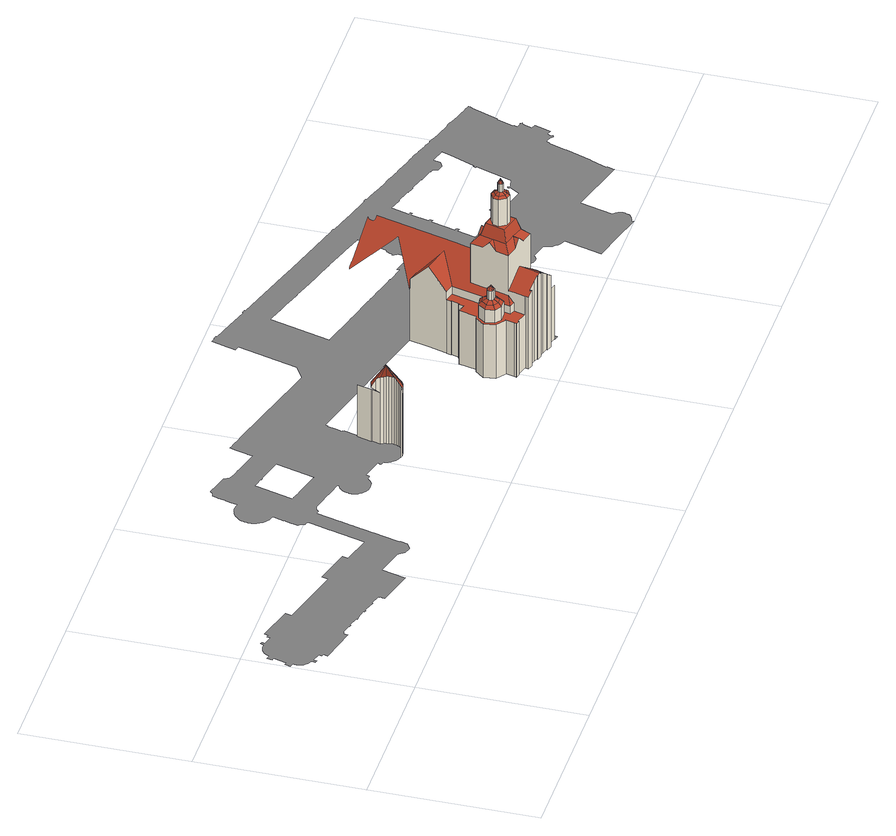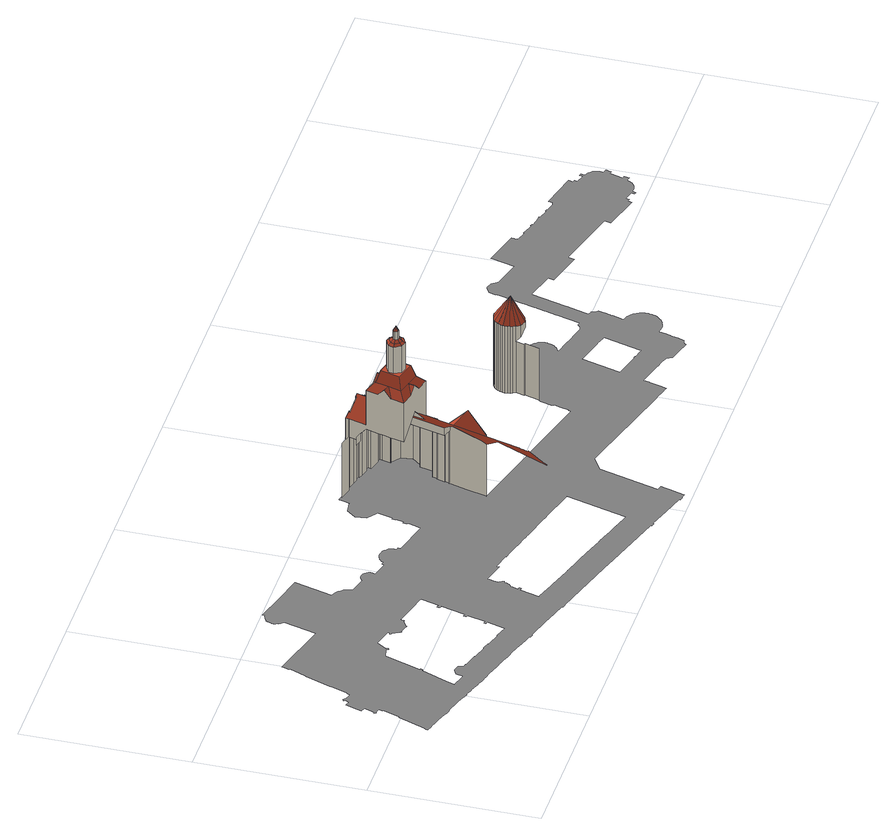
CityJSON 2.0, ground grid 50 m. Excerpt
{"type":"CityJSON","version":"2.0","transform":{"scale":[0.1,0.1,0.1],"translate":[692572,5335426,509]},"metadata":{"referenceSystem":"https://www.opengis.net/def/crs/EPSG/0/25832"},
"CityObjects":{
"building1":{"type":"Building","attributes":{"name":"Bayerisches Nationalmuseum","Gemeindeschluessel":"09162000","HoeheDach":"565.770","HoeheGrund":"509.180","Methode":"2000","NiedrigsteTraufeDesGebaeudes":"517.488","Geometrietyp2DReferenz":"3000","function":"31001_3000","roofType":"3200","measuredHeight":56.59,"storeysAboveGround":2},"geometry":[{"type":"MultiSurface","lod":"2","boundaries":[[[0,1,2,3]],[[4,5,6,7,1,0]],[[8,9,6,5]],[[7,6,9,10,11]],[[8,12,13,14,10,9]],[[10,14,15,16,11]],[[11,17,18]],[[19,15,14,13]],[[18,17,20]],[[19,21,22,23,16,15]],[[24,17,11]],[[16,23,25,26,27,11]],[[28,25,23,22]],[[29,26,25,28]],[[27,30,31,32,11]],[[20,17,24,33]],[[34,35,24,11]],[[29,36,37,30,27,26]],[[32,38,39,40,11]],[[40,41,42,43,34,11]],[[44,31,30,37]],[[33,24,35,45]],[[31,44,46,47,38,32]],[[48,43,42,49]],[[50,39,38,47]],[[49,42,41,51]],[[39,50,52,51,41,40]],[[48,53,54,55,45,35,34,43]],[[56,57,55,54]],[[58,59,57,56]],[[60,61,62,63,64,65,66,67,68,69,70,71,72,73,74,75,76,77,78,79,80,81,82,83,84,85,86,87,88,89,90,91,92,93,94,95,96,97,98,99,100,101,102,103,104,105,106,107,108,109,110,111,112,113,114,115,116,117,118,119,120,121,122,123,124,125,126,127,128,129,130,131,132,133,134,135,136,137,138,139,140,141,142,143,144,145,146,147,148,149,150,151,152,153,154,155,156,157,158,159,160,161,162,163,164,165,166,167,168,169,170,171,172,173,174,175,176,177,178,179,180,181,182,183,184,185,186,187,188,189,190,191,192,193,194,195,196,197,198,199,200,201,202,203,204,205,206,207,208,209,210,211,212,213,214,215,216,217,218,219,220,221,222,223,224,225,226,227,228,229,230,231,232,233,234,235,236,237,238,239,240,241,242,243,244,245,246,247,248,249,250,251,252,253,254,255,256,257,258,259,260,261,262,263,264,265,266,267,268,269,270,271,272,273,274,275,276,277,278,279,280,281,282,283,284,285,286,287,288,289,290,58,56,54,53,48,49,51,52,50,47,46,44,37,36,29,28,22,21,19,13,12,8,5,4,0,3,291,292,293,294,295,296,297,298,299,300,301,302,303,304,305,306,307,308,309,310,311,312,313,314,315,316,317,318,319,320,321,322,323,324,325,326,327,328,329,330,331,332,333,334,335,336,337,338,339,340,341,342,343,344,345,346,347,348,349,350,351,352,353,354,355,356,357,358,359,360,361,362,363,364,365,366,367,368,369,370,371,372,373,374,375,376,377,378,379,380,381,382,383,384,385,386,387,388,389,390,391,392,393,394,395,396,397,398,399,400,401,402,403,404,405,406,407,408,409,410,411,412,413,414,415,416,417,418,419,420,421,422,423,424,425,426,427,428,429,430,431,432,433,434,435,436,437,438,439,440,441,442,443,444,445,446,447,448,449,450,451,452,453,454,455,456,457,458,459,460,461,462,463,464,465,466,467,468,469,470,471,472,473,474,475,476,477,478,479,480,481,482,483,484,485,486,487,488,489,490,491,492,493,494,495,496,497,498,499,500,501,502,503,504,505,506,507,508,509,510,511,512,513,514,515,516,517,518,519,520,521,522,523,524,525,526,527,528,529,530,531,532,533,534,535,536,537,538,539,540,541,542,543,544,545,546,547,548,549,550,551,552,553,554,555,556,557,558,559,560,561,562,563,564,565,566,567,568,569,570,571,572,573,574,575,576,577,578,579,580,581,582,583,584,585,586,587,588,589,590,591,592,593,594,595,596,597,598,599,600,601,602,603,604,605,606,607,608,609,610,611,612,613,614,615,616,617,618,619,620,621,622,623,624,625,626,627,628,629,630,631,632,633,634,635,636,637,638,639,640,641,642,643,644,645,646,647,648,649,650,651,652,653,654,655,656,657,658,659,660,661,662,663,664,665,666,667,668,669],[670,671,672,673,674,675,676,677,678,679,680,681,682,683,684,685,686,687,688,689,690,691,692,693,694,695,696,697,698,699,700,701,702,703,704,705,706,707,708,709,710,711,712,713,714,715,716,717,718,719,720,721,722,723,724,725,726,727,728,729,730,731,732,733,734,735,736,737,738,739,740,741,742,743,744,745,746,747,748,749,750,751,752,753,754,755,756,757,758,759],[760,761,762,763,764,765,766,767,768,769,770,771,772,773,774,775,776,777,778,779,780,781,782,783,784,785,786,787,788,789,790,791,792,793,794,795,796,797,798,799,800,801,802,803,804,805,806,807,808,809,810,811,812,813,814,815,816,817,818,819,820,821,822,823,824,825,826,827,828,829,830,831,832,833,834],[835,836,837,838,839,840,841,842,843,844,845,846,847,848,849,850,851,852,853,854,855,856]],[[259,857,858,260]],[[254,859,860,255]],[[253,861,859,254]],[[252,862,861,253]],[[255,860,863,256]],[[251,864,862,252]],[[258,865,857,259]],[[866,867,868,869]],[[858,870,871,262,261,260]],[[250,872,864,251]],[[256,863,873,257]],[[249,874,872,250]],[[867,875,876,868]],[[248,877,874,249]],[[878,879,867,866]],[[879,880,875,867]],[[257,873,865,258]],[[869,868,881,882]],[[875,883,884,876]],[[876,885,881,868]],[[880,886,883,875]],[[883,887,888,884]],[[884,889,885,876]],[[886,890,887,883]],[[262,871,891,263]],[[887,892,888]],[[893,894,879,878]],[[884,888,895,889]],[[247,246,896,897,898,877,248]],[[890,892,887]],[[894,899,880,879]],[[892,895,888]],[[899,900,886,880]],[[900,901,890,886]],[[901,892,890]],[[245,902,896,246]],[[892,903,895]],[[889,895,903,904]],[[889,904,905,885]],[[901,906,892]],[[244,907,902,245]],[[908,906,901,900]],[[885,905,909,881]],[[857,865,873,863,860,859,861,862,864,872,874,877,898,910,911,912,893,878,866,869,882,913,914,915,916,917,918,919,920,921,922,923,924,925,891,871,870,858]],[[926,903,892]],[[906,927,892]],[[882,881,909,913]],[[927,926,892]],[[904,903,926,928]],[[929,927,906,908]],[[899,930,908,900]],[[928,926,927,929]],[[263,891,925,264]],[[243,931,907,244]],[[910,932,933,911]],[[928,934,905,904]],[[930,935,929,908]],[[894,936,930,899]],[[929,935,934,928]],[[911,933,937,912]],[[932,938,933]],[[912,937,936,894,893]],[[242,939,931,243]],[[934,940,909,905]],[[936,941,935,930]],[[935,941,940,934]],[[913,909,940,914]],[[942,941,936,937]],[[914,940,941,942,915]],[[907,931,939,943,944,945,946,947,948,949,950,897,896,902]],[[264,925,924,265]],[[241,943,939,242]],[[240,944,943,241]],[[897,950,949,951,952,953,954,955,956,957,958,959,938,932,910,898]],[[239,238,960,945,944,240]],[[265,924,923,266]],[[961,962,952,951]],[[266,923,922,267]],[[237,963,960,238]],[[964,965,961,951]],[[267,922,921,268]],[[236,966,963,237]],[[962,953,952]],[[915,942,967,916]],[[268,921,920,269]],[[962,954,953]],[[269,920,919,270]],[[270,919,918,271]],[[235,968,966,236]],[[969,965,964]],[[948,947,946,970,971,972,973,974,969,964,951,949]],[[975,976,977,962,961]],[[962,977,955,954]],[[234,978,968,235]],[[960,963,966,968,978,979,980,981,971,970,946,945]],[[974,973,965,969]],[[982,983,984,985]],[[916,967,986,917]],[[985,984,987,988]],[[233,979,978,234]],[[983,989,990,984]],[[965,991,992,975,961]],[[990,993,987,984]],[[994,995,983,982]],[[989,996,997,990]],[[232,980,979,233]],[[995,998,989,983]],[[997,999,993,990]],[[996,1000,1001,997]],[[997,1001,1002,999]],[[998,1003,996,989]],[[987,1004,1005,1006,1007,988]],[[993,1008,1005,1004,987]],[[918,917,986,1009,1010,1011,1012,275,274,273,272,271]],[[1000,1013,1001]],[[1013,1002,1001]],[[1003,1014,1000,996]],[[999,1015,1008,993]],[[1014,1013,1000]],[[999,1002,1016,1015]],[[1013,1016,1002]],[[973,972,991,965]],[[992,1017,976,975],[988,1007,1006,1018,1019,1020,1021,994,982,985]],[[977,1022,1023,955]],[[1014,1024,1013]],[[1025,1024,1014,1003]],[[231,230,1026,1027,1028,980,232]],[[1013,1029,1016]],[[998,1030,1025,1003]],[[1015,1016,1029,1031]],[[1024,1032,1013]],[[1032,1029,1013]],[[995,1033,1034,1030,998]],[[994,1021,1020,1034,1033,995]],[[1015,1031,1035,1008]],[[1036,1032,1024,1025]],[[1031,1029,1032,1036]],[[967,1037,1038,1009,986]],[[1030,1039,1036,1025]],[[1008,1035,1040,1005]],[[1036,1039,1035,1031]],[[1006,1005,1040,1018]],[[1034,1041,1039,1030]],[[976,1017,1042,1022,977]],[[1043,1044,1045,1046]],[[1039,1041,1040,1035]],[[1044,1047,1045]],[[1019,1041,1034,1020]],[[1022,1048,1023]],[[1018,1040,1041,1019]],[[972,1049,1050,991]],[[991,1050,1042,1017,992]],[[1023,1048,1051,1052,1053,1054,1055,1056,1057,1058,956,955]],[[1052,1051,1048,1022]],[[1011,1010,1059]],[[1049,972,971,981,980,1028,1046,1045,1047,1060,1061,1062,1054,1053,1063,1064]],[[1038,1065,1059,1010,1009]],[[1049,1064,1050]],[[1064,1063,1050]],[[1042,1053,1052,1022]],[[938,959,958,957,956,1058,1057,1056,1066,1067,1068,1069,1070,1071,1072,1073,1074,1075,1076,1077,1078,1079,1080,1012,1011,1059,1065,1038,1037,967,942,937,933]],[[1063,1053,1042,1050]]],"semantics":{"surfaces":[{"type":"WallSurface"},{"type":"RoofSurface"},{"type":"GroundSurface"}],"values":[0,0,0,1,0,1,1,0,0,0,1,1,0,0,1,0,1,0,1,1,0,0,0,0,0,0,0,0,0,0,2,0,0,0,0,0,0,0,0,0,0,0,0,1,0,0,1,0,0,1,1,1,0,1,0,0,1,0,0,0,1,1,1,1,0,1,0,1,0,1,1,0,0,1,1,1,1,0,1,0,0,1,0,0,0,0,1,1,1,1,0,1,0,0,1,1,1,0,0,0,1,0,0,0,0,0,0,1,0,0,1,0,0,1,0,0,1,0,0,0,1,0,1,1,0,1,1,0,0,0,0,1,1,1,0,1,0,1,1,0,0,1,0,1,0,1,1,0,1,1,0,1,1,1,1,1,0,0,1,1,0,1,1,1,0,1,0,0,1,1,1,1,0,1,1,0,1,1,0,1,0,1,1,0,1,0,0,1,1,1,1,1,1]}}]}
},
"vertices":[
[1045,325,2],[1045,325,230],[1037,327,229],[1037,327,2],[1048,325,2],[1052,325,2],[1052,325,230],[1048,325,231],[1059,327,2],[1059,327,229],[1065,329,230],[1047,373,301],[1065,329,2],[1067,329,2],[1067,329,229],[1073,333,229],[1078,337,230],[1057,418,228],[1039,412,228],[1073,333,2],[1057,418,210],[1078,337,2],[1079,337,2],[1079,337,230],[1076,410,228],[1083,342,229],[1087,348,230],[1088,350,231],[1083,342,2],[1087,348,2],[1090,354,230],[1092,360,230],[1093,364,231],[1076,410,189],[1084,398,229],[1084,399,228],[1088,350,2],[1090,354,2],[1093,368,229],[1093,376,229],[1091,383,231],[1091,384,230],[1088,391,229],[1084,398,230],[1092,360,2],[1084,399,176],[1093,364,2],[1093,368,2],[1084,398,2],[1088,391,2],[1093,376,2],[1091,384,2],[1091,383,2],[1084,399,2],[1091,425,2],[1091,425,177],[1089,425,2],[1089,425,178],[1101,469,2],[1101,469,178],[2680,581,2],[2678,576,2],[2677,576,2],[2646,493,2],[2643,494,2],[2625,443,2],[2628,442,2],[2624,431,2],[2625,431,2],[2637,426,2],[2638,426,2],[2643,428,2],[2646,422,2],[2641,420,2],[2633,400,2],[2633,399,2],[2630,391,2],[2631,391,2],[2644,386,2],[2636,361,2],[2627,337,2],[2613,342,2],[2608,330,2],[2609,329,2],[2611,325,2],[2604,322,2],[2602,326,2],[2602,327,2],[2589,332,2],[2579,335,2],[2575,325,2],[2573,324,2],[2572,324,2],[2554,273,2],[2556,271,2],[2528,194,2],[2526,193,2],[2525,193,2],[2506,143,2],[2507,142,2],[2509,140,2],[2501,120,2],[2501,119,2],[2325,167,2],[2325,168,2],[2298,69,2],[2299,68,2],[2302,65,2],[2303,64,2],[2305,61,2],[2306,60,2],[2309,56,2],[2309,55,2],[2311,48,2],[2312,49,2],[2313,42,2],[2312,42,2],[2312,41,2],[2312,36,2],[2311,34,2],[2310,30,2],[2309,29,2],[2307,24,2],[2308,24,2],[2305,20,2],[2304,19,2],[2303,20,2],[2299,16,2],[2298,15,2],[2292,12,2],[2290,12,2],[2286,10,2],[2286,9,2],[2283,9,2],[2281,9,2],[2280,2,2],[2195,25,2],[2109,47,2],[2140,162,2],[2138,162,2],[2133,165,2],[2125,169,2],[2119,174,2],[2113,180,2],[2108,187,2],[2104,195,2],[2102,203,2],[2100,211,2],[2052,224,2],[2051,225,2],[2048,222,2],[2048,221,2],[2043,218,2],[2040,217,2],[2038,216,2],[2032,215,2],[2030,216,2],[2027,216,2],[2021,218,2],[2019,220,2],[2017,221,2],[2013,226,2],[2012,227,2],[2010,231,2],[2009,236,2],[2009,239,2],[2009,242,2],[2011,248,2],[2011,249,2],[2012,251,2],[2011,251,2],[1964,264,2],[1963,262,2],[1962,256,2],[1954,258,2],[1953,258,2],[1952,257,2],[1949,252,2],[1944,247,2],[1941,244,2],[1939,243,2],[1932,240,2],[1929,239,2],[1925,238,2],[1919,238,2],[1918,238,2],[1911,239,2],[1906,241,2],[1904,241,2],[1898,245,2],[1893,250,2],[1891,252,2],[1889,255,2],[1886,261,2],[1886,262,2],[1884,269,2],[1884,275,2],[1884,276,2],[1883,277,2],[1876,279,2],[1877,285,2],[1878,287,2],[1877,287,2],[1769,315,2],[1768,313,2],[1759,280,2],[1758,274,2],[1761,273,2],[1758,261,2],[1755,262,2],[1749,238,2],[1751,238,2],[1748,226,2],[1745,227,2],[1733,180,2],[1736,180,2],[1762,159,2],[1763,159,2],[1767,125,2],[1746,98,2],[1712,93,2],[1711,94,2],[1710,95,2],[1702,69,2],[1700,63,2],[1700,62,2],[1699,62,2],[1699,61,2],[1687,64,2],[1688,65,2],[1687,66,2],[1674,70,2],[1652,76,2],[1649,66,2],[1633,71,2],[1634,75,2],[1613,80,2],[1600,84,2],[1599,80,2],[1591,82,2],[1583,84,2],[1584,88,2],[1570,92,2],[1550,98,2],[1549,93,2],[1532,98,2],[1535,107,2],[1534,108,2],[1500,117,2],[1500,116,2],[1499,116,2],[1498,115,2],[1487,118,2],[1488,119,2],[1486,120,2],[1487,121,2],[1488,126,2],[1495,153,2],[1493,152,2],[1465,173,2],[1461,207,2],[1461,208,2],[1482,235,2],[1491,236,2],[1505,289,2],[1528,282,2],[1532,298,2],[1535,297,2],[1542,321,2],[1539,321,2],[1543,335,2],[1545,334,2],[1546,337,2],[1561,393,2],[1576,449,2],[1577,450,2],[1575,450,2],[1129,569,2],[1129,568,2],[1127,561,2],[1125,561,2],[1119,537,2],[1113,516,2],[1115,516,2],[1114,512,2],[1115,511,2],[1115,510,2],[1105,475,2],[1105,473,2],[1104,473,2],[1102,469,2],[1031,329,2],[1029,330,2],[1025,332,2],[1020,335,2],[1016,339,2],[1015,340,2],[1010,346,2],[1010,347,2],[1007,352,2],[1006,354,2],[1004,359,2],[1003,365,2],[1003,366,2],[994,369,2],[991,373,2],[994,381,2],[932,398,2],[930,389,2],[926,387,2],[918,389,2],[917,390,2],[916,389,2],[912,384,2],[911,383,2],[907,379,2],[901,375,2],[894,372,2],[892,372,2],[888,371,2],[882,371,2],[881,371,2],[875,371,2],[870,372,2],[868,372,2],[860,375,2],[858,377,2],[853,380,2],[847,385,2],[842,392,2],[841,394,2],[838,398,2],[836,405,2],[836,408,2],[835,413,2],[836,420,2],[836,422,2],[837,428,2],[839,433,2],[840,435,2],[844,442,2],[847,445,2],[850,448,2],[856,453,2],[857,454,2],[863,457,2],[864,460,2],[863,460,2],[825,470,2],[802,477,2],[789,480,2],[789,479,2],[781,481,2],[758,488,2],[752,489,2],[751,490,2],[750,490,2],[745,488,2],[739,486,2],[735,483,2],[731,479,2],[721,482,2],[720,480,2],[711,444,2],[702,414,2],[703,413,2],[702,408,2],[701,408,2],[693,378,2],[692,372,2],[691,372,2],[683,342,2],[683,341,2],[682,336,2],[674,305,2],[673,304,2],[674,304,2],[656,237,2],[653,226,2],[652,224,2],[653,223,2],[654,222,2],[648,201,2],[629,190,2],[628,190,2],[608,195,2],[608,196,2],[598,212,2],[597,214,2],[513,236,2],[512,236,2],[494,170,2],[493,165,2],[493,164,2],[384,193,2],[385,193,2],[386,200,2],[388,208,2],[387,208,2],[385,209,2],[386,212,2],[354,221,2],[353,218,2],[347,219,2],[348,222,2],[315,231,2],[315,228,2],[308,230,2],[309,233,2],[277,241,2],[276,238,2],[269,240,2],[270,243,2],[238,252,2],[237,249,2],[231,250,2],[232,254,2],[199,262,2],[199,259,2],[197,259,2],[195,260,2],[193,251,2],[192,245,2],[191,245,2],[82,273,2],[82,274,2],[86,286,2],[85,286,2],[77,288,2],[80,298,2],[53,306,2],[50,296,2],[42,298,2],[45,308,2],[45,309,2],[41,311,2],[34,315,2],[29,320,2],[24,326,2],[21,332,2],[18,339,2],[18,345,2],[18,351,2],[19,356,2],[17,357,2],[7,360,2],[12,376,2],[14,375,2],[20,374,2],[31,413,2],[24,415,2],[22,415,2],[26,432,2],[37,429,2],[38,429,2],[40,433,2],[42,439,2],[46,444,2],[52,449,2],[58,453,2],[65,456,2],[72,457,2],[80,457,2],[84,456,2],[85,458,2],[88,468,2],[95,466,2],[93,456,2],[120,448,2],[123,459,2],[130,457,2],[131,456,2],[134,469,2],[244,439,2],[239,420,2],[240,420,2],[430,369,2],[431,369,2],[436,388,2],[545,359,2],[540,340,2],[541,340,2],[626,317,2],[626,318,2],[636,354,2],[644,384,2],[644,385,2],[646,390,2],[654,420,2],[655,426,2],[656,426,2],[663,456,2],[674,492,2],[674,494,2],[664,497,2],[663,497,2],[662,503,2],[660,508,2],[656,512,2],[652,515,2],[652,516,2],[658,535,2],[657,535,2],[661,552,2],[662,552,2],[664,559,2],[663,559,2],[668,576,2],[672,592,2],[673,594,2],[672,594,2],[664,596,2],[657,599,2],[655,600,2],[648,606,2],[647,606,2],[641,612,2],[639,615,2],[635,620,2],[634,624,2],[632,628,2],[629,635,2],[628,643,2],[628,650,2],[628,652,2],[629,660,2],[630,663,2],[631,669,2],[632,672,2],[635,678,2],[640,684,2],[641,685,2],[647,692,2],[648,693,2],[655,698,2],[660,701,2],[662,701,2],[669,704,2],[673,705,2],[676,706,2],[684,706,2],[685,706,2],[693,705,2],[701,703,2],[702,703,2],[703,704,2],[707,721,2],[712,738,2],[714,744,2],[713,745,2],[718,761,2],[723,779,2],[724,781,2],[729,782,2],[734,784,2],[738,787,2],[741,791,2],[742,791,2],[775,782,2],[809,773,2],[810,773,2],[811,768,2],[813,763,2],[816,758,2],[820,755,2],[822,754,2],[829,752,2],[828,752,2],[851,745,2],[852,746,2],[859,744,2],[859,743,2],[933,723,2],[934,723,2],[939,739,2],[939,741,2],[949,778,2],[950,781,2],[954,794,2],[966,790,2],[967,790,2],[1002,780,2],[1004,780,2],[1118,749,2],[1121,748,2],[1161,737,2],[1164,736,2],[1327,691,2],[1330,693,2],[1370,717,2],[1419,897,2],[1420,898,2],[1418,899,2],[1405,902,2],[1408,914,2],[1412,928,2],[1415,941,2],[1419,954,2],[1425,975,2],[1438,971,2],[1439,970,2],[1440,973,2],[1450,970,2],[1449,967,2],[1513,948,2],[1579,927,2],[1580,930,2],[1590,927,2],[1589,924,2],[1771,868,2],[1816,854,2],[2012,794,2],[2014,793,2],[2015,796,2],[2024,793,2],[2024,790,2],[2088,770,2],[2097,767,2],[2174,744,2],[2175,747,2],[2184,744,2],[2184,741,2],[2184,740,2],[2203,735,2],[2236,725,2],[2235,723,2],[2278,710,2],[2278,712,2],[2293,707,2],[2293,706,2],[2334,693,2],[2335,694,2],[2350,690,2],[2350,688,2],[2390,676,2],[2391,675,2],[2392,677,2],[2410,671,2],[2411,672,2],[2421,669,2],[2421,668,2],[2438,662,2],[2439,663,2],[2444,662,2],[2443,661,2],[2446,661,2],[2446,660,2],[2468,653,2],[2471,653,2],[2476,652,2],[2476,650,2],[2490,646,2],[2494,645,2],[2494,646,2],[2505,643,2],[2504,641,2],[2509,640,2],[2508,639,2],[2570,620,2],[2570,621,2],[2582,618,2],[2583,619,2],[2592,616,2],[2592,615,2],[2604,611,2],[2604,609,2],[2665,591,2],[2665,592,2],[2681,587,2],[2682,587,2],[2451,601,2],[2429,607,2],[2413,612,2],[2412,610,2],[2406,589,2],[2390,580,2],[2372,586,2],[2363,602,2],[2362,602,2],[2355,604,2],[2355,606,2],[2327,614,2],[2327,613,2],[2311,618,2],[2312,619,2],[2270,632,2],[2269,631,2],[2245,638,2],[2245,640,2],[2203,652,2],[2202,651,2],[2164,663,2],[2163,663,2],[2149,611,2],[2150,611,2],[2157,609,2],[2154,600,2],[2148,602,2],[2147,602,2],[2133,550,2],[2134,550,2],[2140,549,2],[2137,537,2],[2131,539,2],[2130,539,2],[2111,468,2],[2112,468,2],[2119,466,2],[2117,456,2],[2109,458,2],[2108,458,2],[2103,441,2],[2094,406,2],[2095,405,2],[2097,405,2],[2097,404,2],[2140,393,2],[2153,389,2],[2195,378,2],[2196,378,2],[2200,377,2],[2201,379,2],[2201,381,2],[2199,383,2],[2202,387,2],[2203,389,2],[2206,387,2],[2225,399,2],[2225,402,2],[2228,402,2],[2232,402,2],[2232,399,2],[2242,396,2],[2253,393,2],[2255,396,2],[2258,393,2],[2261,391,2],[2259,389,2],[2269,371,2],[2270,370,2],[2273,370,2],[2274,363,2],[2271,362,2],[2270,361,2],[2270,358,2],[2274,357,2],[2323,344,2],[2325,346,2],[2342,372,2],[2337,378,2],[2343,383,2],[2348,376,2],[2377,382,2],[2378,385,2],[2413,489,2],[2408,490,2],[2411,499,2],[2416,497,2],[2446,576,2],[2455,600,2],[1991,715,2],[1937,732,2],[1938,732,2],[1900,744,2],[1900,743,2],[1894,745,2],[1894,746,2],[1857,757,2],[1857,756,2],[1851,758,2],[1851,759,2],[1814,770,2],[1790,777,2],[1740,793,2],[1703,805,2],[1702,804,2],[1697,806,2],[1698,806,2],[1660,818,2],[1659,817,2],[1654,819,2],[1654,820,2],[1617,831,2],[1616,831,2],[1611,832,2],[1611,833,2],[1574,845,2],[1574,844,2],[1568,845,2],[1568,846,2],[1518,664,2],[1520,664,2],[1624,636,2],[1626,636,2],[1626,637,2],[1637,634,2],[1637,633,2],[1723,610,2],[1724,609,2],[1739,606,2],[1740,605,2],[1779,595,2],[1779,594,2],[1821,583,2],[1828,582,2],[1832,581,2],[1839,579,2],[1839,578,2],[1887,565,2],[1889,574,2],[1950,557,2],[1950,558,2],[1955,576,2],[1958,588,2],[1958,589,2],[1954,595,2],[1953,597,2],[1949,604,2],[1953,606,2],[1954,607,2],[1955,613,2],[1956,615,2],[1958,618,2],[1961,623,2],[1963,624,2],[1966,627,2],[1968,628,2],[1969,629,2],[1974,649,2],[1973,649,2],[1967,651,2],[1970,660,2],[1976,658,2],[1977,658,2],[1992,715,2],[913,649,2],[839,669,2],[839,668,2],[831,670,2],[832,671,2],[809,677,2],[802,679,2],[801,679,2],[801,678,2],[801,677,2],[771,567,2],[771,565,2],[772,565,2],[778,563,2],[778,562,2],[801,556,2],[801,557,2],[808,555,2],[808,554,2],[882,534,2],[883,534,2],[914,648,2],[1465,173,184],[1461,207,184],[1486,120,184],[1487,121,184],[1488,119,184],[1487,118,184],[1488,126,184],[1498,115,184],[1493,152,184],[1474,178,184],[1474,178,227],[1470,206,227],[1470,206,184],[1461,208,184],[1482,235,184],[1499,116,184],[1495,153,184],[1500,116,184],[1482,184,237],[1480,204,237],[1500,117,184],[1494,165,184],[1494,165,227],[1497,174,237],[1487,228,227],[1487,228,184],[1495,192,244],[1494,201,244],[1492,220,237],[1501,188,244],[1495,192,274],[1494,201,274],[1499,208,244],[1501,188,274],[1491,236,184],[1506,198,287],[1522,165,184],[1522,165,227],[1499,208,274],[1535,107,246],[1534,108,246],[1534,108,184],[1517,175,237],[1510,188,244],[1510,188,274],[1532,98,246],[1508,209,274],[1508,209,244],[1513,223,237],[1515,195,274],[1549,93,259],[1515,195,244],[1517,233,227],[1544,143,184],[1526,148,184],[1537,188,184],[1517,233,184],[1536,217,184],[1538,190,184],[1574,329,184],[1546,337,184],[1545,334,184],[1543,335,184],[1539,321,184],[1542,321,184],[1535,297,184],[1532,298,184],[1528,282,184],[1505,289,184],[1514,204,274],[1515,196,274],[1514,204,244],[1515,196,244],[1528,191,237],[1550,98,259],[1544,143,210],[1526,148,210],[1527,212,237],[1528,193,237],[1537,188,227],[1537,188,210],[1548,160,230],[1570,92,274],[1536,217,227],[1538,190,227],[1538,190,210],[1584,88,285],[1583,84,285],[1591,82,292],[1608,144,292],[1607,145,291],[1587,150,276],[1548,160,246],[1544,143,246],[1548,160,364],[1559,199,364],[1564,219,386],[1569,238,364],[1579,277,364],[1579,277,230],[1569,238,230],[1564,219,230],[1559,199,230],[1599,80,285],[1573,174,386],[1583,213,386],[1600,84,286],[1587,150,364],[1613,164,386],[1613,80,276],[1574,329,210],[1634,75,259],[1607,145,386],[1628,139,276],[1666,129,246],[1666,129,364],[1628,139,364],[1608,144,386],[1585,181,424],[1601,240,424],[1594,252,386],[1633,71,259],[1649,66,246],[1652,76,246],[1662,112,246],[1608,181,424],[1608,181,514],[1596,201,514],[1596,201,424],[1546,337,210],[1600,218,514],[1600,218,424],[1613,187,520],[1604,202,520],[1652,153,386],[1645,165,424],[1607,213,520],[1625,176,424],[1625,176,514],[1618,196,527],[1615,202,527],[1624,184,520],[1616,207,527],[1618,196,553],[1615,202,553],[1616,207,553],[1623,195,527],[1611,224,514],[1621,230,514],[1621,230,424],[1611,224,424],[1622,221,520],[1561,393,273],[1576,449,210],[1576,449,179],[1577,450,179],[1623,203,568],[1623,195,553],[1622,211,527],[1622,211,553],[1661,224,424],[1638,225,424],[1650,204,424],[1646,188,424],[1635,182,424],[1633,242,386],[1618,267,364],[1630,198,553],[1630,198,527],[1687,66,185],[1674,70,185],[1652,76,185],[1628,210,553],[1639,193,520],[1628,210,527],[1631,203,553],[1635,182,514],[1646,188,514],[1633,218,520],[1631,203,527],[1606,348,239],[1645,371,273],[1642,204,520],[1638,225,514],[1650,204,514],[1673,231,386],[1682,106,185],[1682,106,210],[1662,112,210],[1662,112,185],[1666,129,232],[1638,261,386],[1677,167,364],[1662,192,386],[1639,261,386],[1659,256,364],[1697,246,364],[1697,246,232],[1659,256,275],[1639,261,297],[1638,261,297],[1618,267,274],[1604,442,210],[1677,167,232],[1682,187,232],[1687,207,232],[1687,207,364],[1682,187,386],[1619,416,233],[1651,309,297],[1660,342,297],[1725,585,297],[1718,587,289],[1715,592,285],[1719,606,285],[1723,610,289],[1637,633,191],[1637,634,191],[1626,637,179],[1626,636,179],[1624,636,176],[1674,524,261],[1682,512,272],[1575,450,177]
]}
